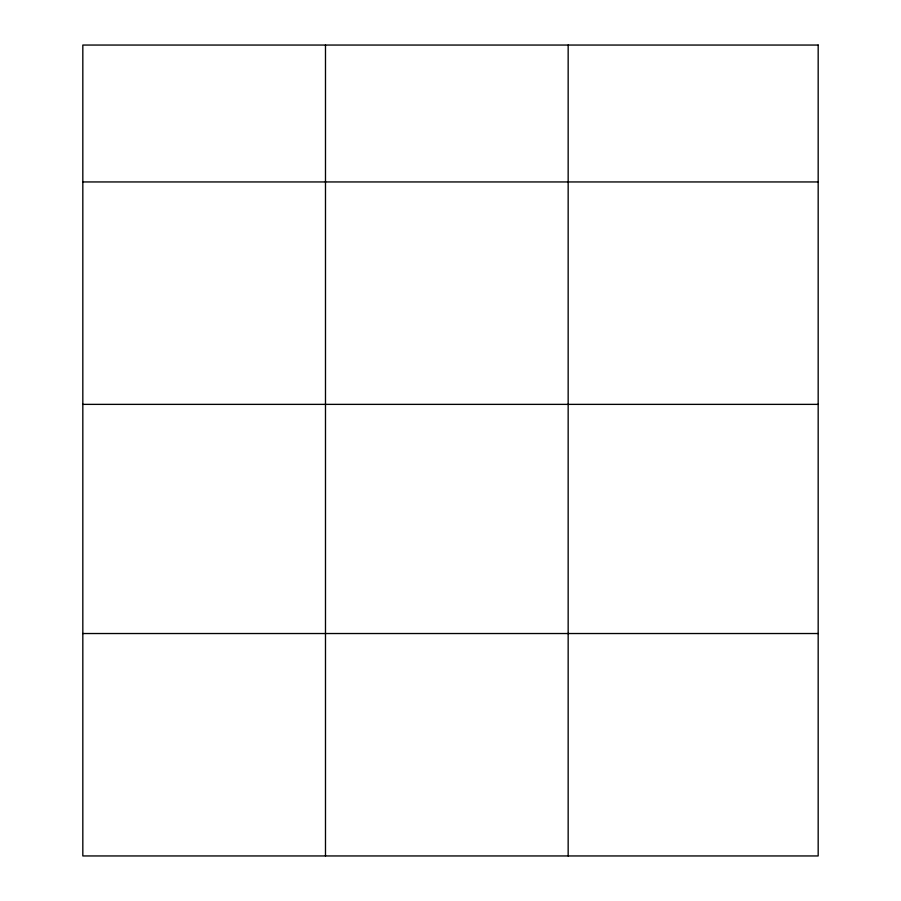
<?xml version="1.0" encoding="UTF-8"?>
<svg xmlns="http://www.w3.org/2000/svg" width="901" height="901" viewBox="0 0 901 901"><rect width="100%" height="100%" fill="white"/><g stroke="black" fill="none" stroke-linecap="round" stroke-linejoin="round"><path stroke-width="1.35" d="M82.824 181.946L818.176 181.946M82.824 404.369L818.176 404.369M82.824 633.527L818.176 633.527M568.159 45.05L568.159 855.95M325.486 45.05L325.486 855.95M818.176 45.05L82.824 45.05L82.824 855.95L818.176 855.95L818.176 45.05"/></g></svg>
